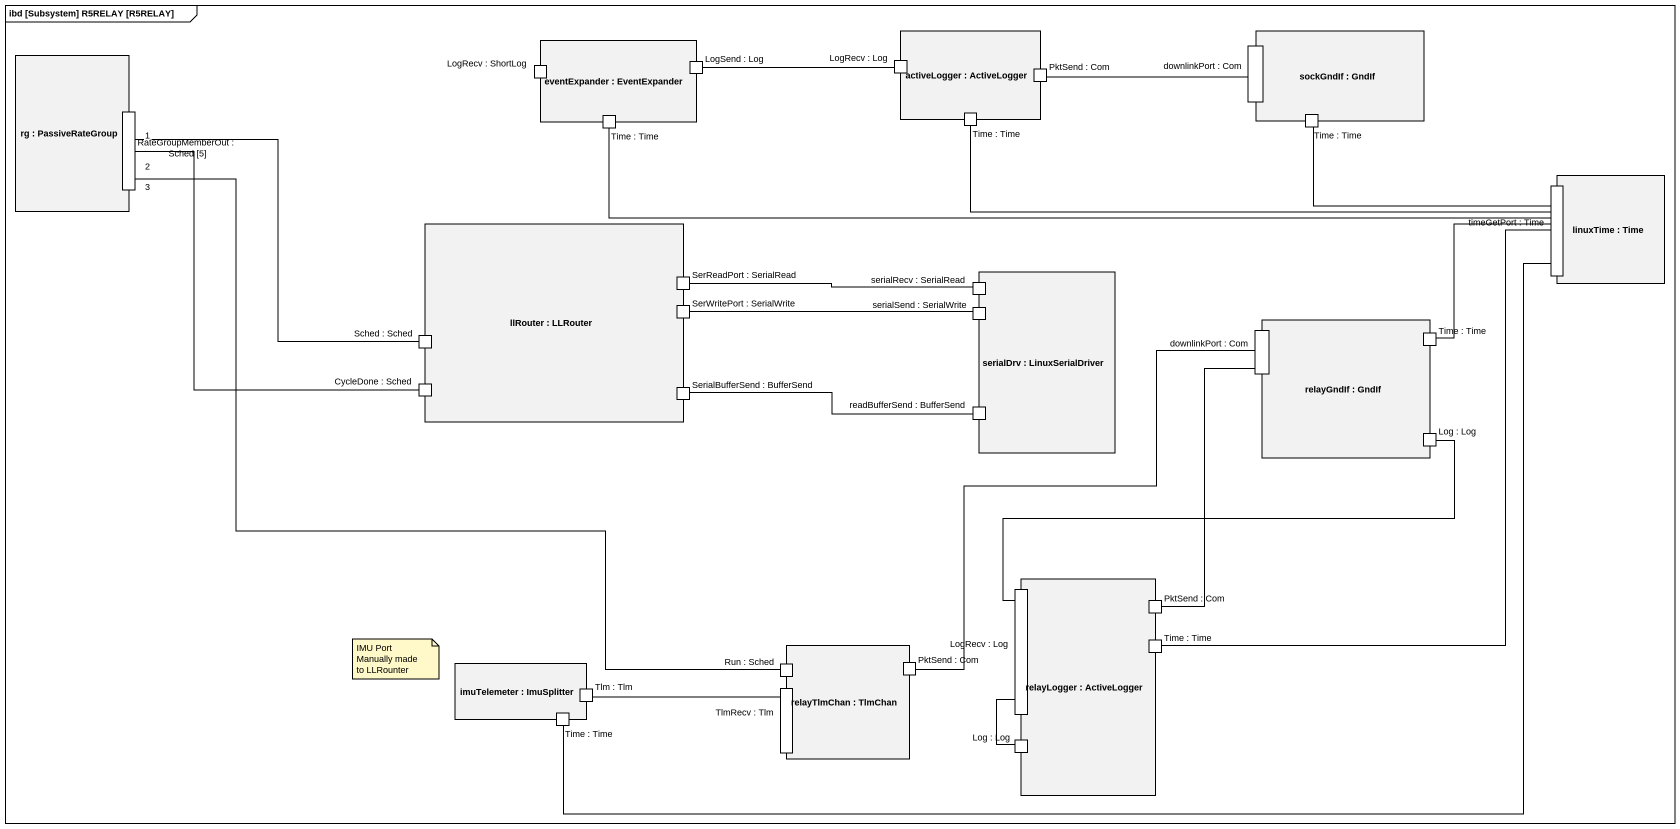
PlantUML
@startuml
mainframe ibd [Subsystem] R5RELAY [R5RELAY]
rectangle "rg : PassiveRateGroup" as rg {
  port "RateGroupMemberOut : Sched [5]" as RateGroupMemberOut_Sched_5
}
rectangle "eventExpander : EventExpander" as eventExpander {
  port "LogRecv : ShortLog" as LogRecv_ShortLog
  port "LogSend : Log" as LogSend_Log
  port "Time : Time" as Time_Time
}
rectangle "activeLogger : ActiveLogger" as activeLogger {
  port "LogRecv : Log" as LogRecv_Log
  port "PktSend : Com" as PktSend_Com
  port "Time : Time" as Time_Time_2
}
rectangle "sockGndIf : GndIf" as sockGndIf {
  port "downlinkPort : Com" as downlinkPort_Com
  port "Time : Time" as Time_Time_3
}
rectangle "linuxTime : Time" as linuxTime {
  port "timeGetPort : Time" as timeGetPort_Time
}
rectangle "llRouter : LLRouter" as llRouter {
  port "SerReadPort : SerialRead" as SerReadPort_SerialRead
  port "Sched : Sched" as Sched_Sched
  port "SerWritePort : SerialWrite" as SerWritePort_SerialWrite
  port "CycleDone : Sched" as CycleDone_Sched
  port "SerialBufferSend : BufferSend" as SerialBufferSend_BufferSend
}
rectangle "serialDrv : LinuxSerialDriver" as serialDrv {
  port "serialRecv : SerialRead" as serialRecv_SerialRead
  port "serialSend : SerialWrite" as serialSend_SerialWrite
  port "readBufferSend : BufferSend" as readBufferSend_BufferSend
}
rectangle "relayGndIf : GndIf" as relayGndIf {
  port "downlinkPort : Com" as downlinkPort_Com_2
  port "Time : Time" as Time_Time_4
  port "Log : Log" as Log_Log
}
rectangle "relayLogger : ActiveLogger" as relayLogger {
  port "LogRecv : Log" as LogRecv_Log_2
  port "PktSend : Com" as PktSend_Com_2
  port "Time : Time" as Time_Time_5
  port "Log : Log" as Log_Log_2
}
rectangle "relayTlmChan : TlmChan" as relayTlmChan {
  port "Run : Sched" as Run_Sched
  port "PktSend : Com" as PktSend_Com_3
  port "TlmRecv : Tlm" as TlmRecv_Tlm
}
rectangle "imuTelemeter : ImuSplitter" as imuTelemeter {
  port "Time : Time" as Time_Time_6
  port "Tlm : Tlm" as Tlm_Tlm
}
LogSend_Log -right- LogRecv_Log
PktSend_Com -right- downlinkPort_Com
RateGroupMemberOut_Sched_5 "1" -- Sched_Sched
RateGroupMemberOut_Sched_5 "2" -- CycleDone_Sched
RateGroupMemberOut_Sched_5 "3" -- Run_Sched
Time_Time -right- timeGetPort_Time
Time_Time_2 -right- timeGetPort_Time
Time_Time_3 -right- timeGetPort_Time
serialRecv_SerialRead -left- SerReadPort_SerialRead
SerWritePort_SerialWrite -right- serialSend_SerialWrite
Time_Time_4 -up- timeGetPort_Time
SerialBufferSend_BufferSend -right- readBufferSend_BufferSend
Log_Log -left- LogRecv_Log_2
PktSend_Com_2 -up- downlinkPort_Com_2
Time_Time_5 -up- timeGetPort_Time
PktSend_Com_3 -up- downlinkPort_Com_2
Time_Time_6 -right- timeGetPort_Time
Tlm_Tlm -right- TlmRecv_Tlm
Log_Log_2 -up- LogRecv_Log_2
note as N1
  IMU Port Manually made to LLRounter
end note
@enduml
